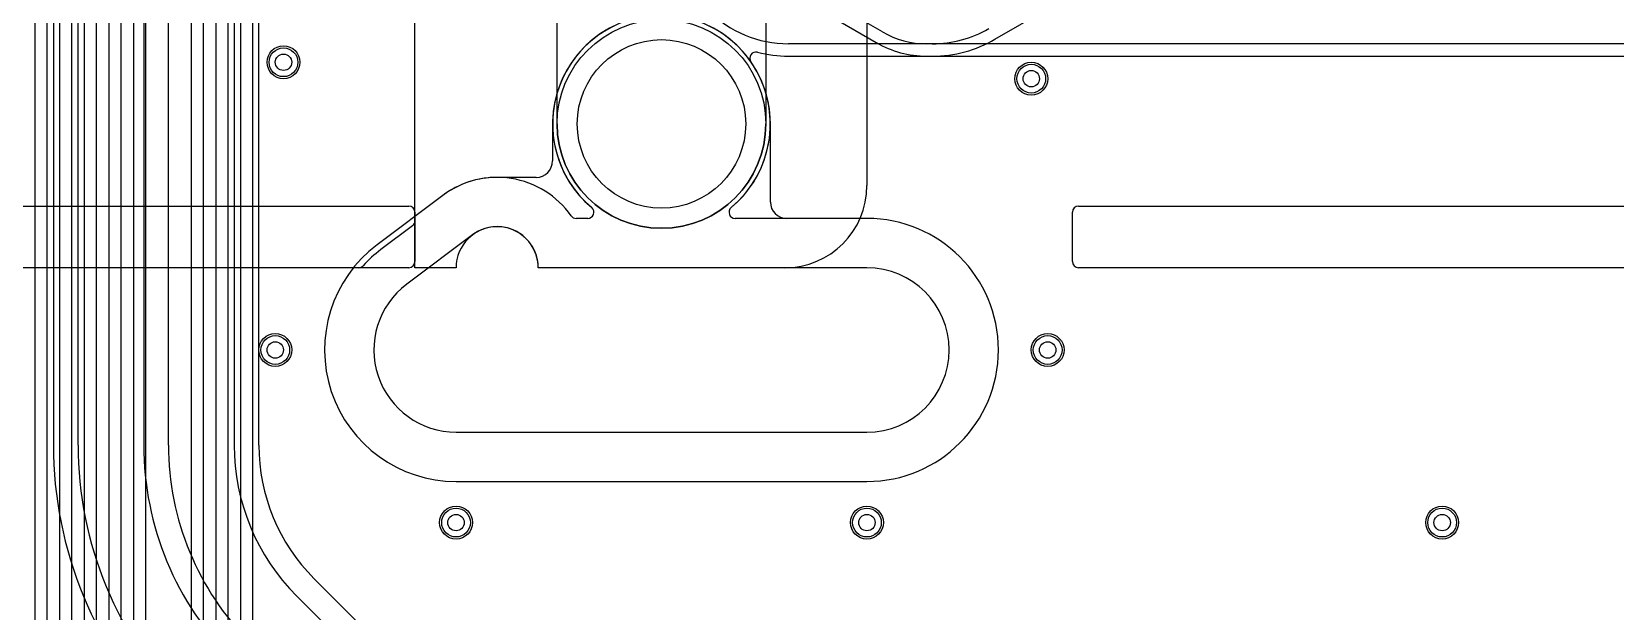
# Model space of a CAD drawing. Extents: x 0 to 57.1, y 0 to 59.8.
# Drawn here: x 9.84 to 29.11, y 20.32 to 27.37 of the extents above; entities that cross this region are included whole.
import ezdxf

# ---------------------------------------------------------------- set-up
doc = ezdxf.new("R2010")
doc.units = 0
for name, color, linetype in [('Hole', 1, 'CONTINUOUS'), ('L1', 3, 'CONTINUOUS'), ('L2', 3, 'CONTINUOUS'), ('L3', 3, 'CONTINUOUS'), ('L4', 3, 'CONTINUOUS'), ('Outline', 7, 'CONTINUOUS'), ('PartsArea-A', 111, 'CONTINUOUS'), ('PartsArea-B', 111, 'CONTINUOUS'), ('PartsSilk-A', 221, 'CONTINUOUS'), ('Resist-A', 2, 'CONTINUOUS'), ('Resist-B', 2, 'CONTINUOUS'), ('Silk-A', 140, 'CONTINUOUS')]:
    doc.layers.add(name, color=color, linetype=linetype)

msp = doc.modelspace()

# ---------------------------------------------------------------- linework, layer by layer
at = {"layer": 'Hole'}
for centre, radius in [((17.5, 26.25), 1.025), ((12.9, 27), 0.1), ((22, 26.8), 0.1), ((12.8, 23.5), 0.1), ((22.2, 23.5), 0.1), ((15, 21.4), 0.1), ((20, 21.4), 0.1), ((27, 21.4), 0.1)]:
    msp.add_circle(centre, radius, dxfattribs=at)
at = {"layer": 'L1'}
for p, q in [((10.09996, 36.575), (10.09996, 22.34264)), ((10.4, 22.34264), (10.4, 36.575)), ((11.2, 36.575), (11.2, 22.34264)), ((11.5, 22.34264), (11.5, 36.45)), ((12.3, 36.45), (12.3, 22.34264)), ((12.60004, 22.34264), (12.60004, 36.45)), ((16.17496, 26.25), (16.17496, 25.8)), ((18.82504, 25.3), (18.82504, 26.25)), ((15.97496, 25.6), (15.5, 25.6)), ((14.84, 25.38), (14.04, 24.78)), ((20, 25.1), (19.02504, 25.1)), ((15, 21.9), (20, 21.9)), ((14.87992, 19.11008), (13.27368, 20.71632)), ((13.06152, 20.50416), (14.66776, 18.89792))]:
    msp.add_line(p, q, dxfattribs=at)
for centre in [(12.9, 27), (22, 26.8), (12.8, 23.5), (22.2, 23.5), (15, 21.4), (20, 21.4), (27, 21.4)]:
    msp.add_circle(centre, 0.2, dxfattribs=at)
for centre, radius, start, end in [((17.5, 26.25), 1.32504, 0, 180), ((15.97496, 25.8), 0.2, -90, 0), ((15.5, 24.5), 1.1, 90, 126.869898), ((19.02504, 25.3), 0.2, 180, -90), ((20, 23.5), 1.6, -90, 90), ((15, 23.5), 1.6, 126.869898, -90), ((14.9, 22.34264), 4.80004, 180, -135), ((14.9, 22.34264), 4.5, 180, -135), ((14.9, 22.34264), 3.7, 180, -135), ((14.9, 22.34264), 3.4, 180, -135), ((14.9, 22.34264), 2.6, 180, -135), ((14.90002, 22.34264), 2.29998, 180, -135.000352)]:
    msp.add_arc(centre, radius, start, end, dxfattribs=at)
at = {"layer": 'L2'}
for p, q in [((21.55824, 27.27927), (25.53037, 29.57261)), ((9.875, 29.22728), (9.875, 5.95684)), ((10.025, 5.90193), (10.025, 29.22722)), ((10.175, 29.22722), (10.175, 5.90193)), ((10.325, 6.39278), (10.325, 29.22716)), ((10.475, 29.22716), (10.475, 6.39278)), ((10.625, 6.39281), (10.625, 29.22711)), ((10.775, 29.22711), (10.775, 6.39281)), ((10.925, 6.39282), (10.925, 29.22705)), ((11.075, 29.22705), (11.075, 6.39282)), ((11.22504, 6.39282), (11.22504, 29.22705)), ((11.77496, 28.15), (11.77496, 12.68777)), ((11.925, 12.68777), (11.925, 28.15)), ((12.075, 28.15), (12.075, 12.68777)), ((12.225, 12.68783), (12.225, 28.15)), ((12.375, 28.15), (12.375, 12.68783)), ((12.52504, 12.68783), (12.52504, 28.15)), ((20.79571, 27.22499), (19.04442, 27.22499)), ((19.04442, 27.07495), (20.79571, 27.07495)), ((14.84, 25.38), (14.04, 24.78)), ((16.60306, 25.1), (16.46177, 25.1)), ((20, 25.1), (18.39693, 25.1)), ((15, 21.9), (20, 21.9))]:
    msp.add_line(p, q, dxfattribs=at)
for centre in [(12.9, 27), (22, 26.8), (12.8, 23.5), (22.2, 23.5), (15, 21.4), (20, 21.4), (27, 21.4)]:
    msp.add_circle(centre, 0.2, dxfattribs=at)
for centre, radius, start, end in [((17.50002, 26.24998), 1.32504, 79.50657, -129.841613), ((19.04442, 28.59999), 1.375, -135, -90), ((20.79572, 28.59999), 1.375, -90.000417, -59.999933), ((20.79572, 28.59999), 1.52504, -90.000376, -59.999936), ((17.49999, 26.25001), 1.32505, -50.159882, 34.780396), ((18.6493, 27.04951), 0.075, 74.842706, -144.409039), ((19.04442, 28.59999), 1.52504, -104.254477, -90), ((15.5, 24.5), 1.1, 35.062172, 126.869898), ((16.46177, 25.175), 0.075, -144.934759, -90), ((16.60306, 25.175), 0.075, -90, 50.160196), ((18.39693, 25.175), 0.075, 129.839804, -90), ((20, 23.5), 1.6, -90, 90), ((15, 23.5), 1.6, 126.869898, -90)]:
    msp.add_arc(centre, radius, start, end, dxfattribs=at)
at = {"layer": 'L3'}
for p, q in [((14.84, 25.38), (14.04, 24.78)), ((16.60306, 25.1), (16.46177, 25.1)), ((20, 25.1), (18.39693, 25.1)), ((15, 21.9), (20, 21.9))]:
    msp.add_line(p, q, dxfattribs=at)
for centre in [(12.9, 27), (22, 26.8), (12.8, 23.5), (22.2, 23.5), (15, 21.4), (20, 21.4), (27, 21.4)]:
    msp.add_circle(centre, 0.2, dxfattribs=at)
for centre, radius, start, end in [((17.49999, 26.25002), 1.32505, -50.159882, -129.839177), ((15.5, 24.5), 1.1, 35.062172, 126.869898), ((16.46177, 25.175), 0.075, -144.934759, -90), ((16.60307, 25.175), 0.075, -90.007639, 50.160196), ((18.39693, 25.175), 0.075, 129.834911, -90), ((20, 23.5), 1.6, -90, 90), ((15, 23.5), 1.6, 126.869898, -90)]:
    msp.add_arc(centre, radius, start, end, dxfattribs=at)
at = {"layer": 'L4'}
for p, q in [((19.22667, 27.75154), (20.11427, 27.23909)), ((20.18929, 27.36902), (19.70775, 27.64704)), ((31.24873, 27.225), (20.72679, 27.225)), ((20.72679, 27.07496), (31.24873, 27.07496)), ((16.17496, 26.25), (16.17496, 25.8)), ((18.82504, 25.3), (18.82504, 26.25)), ((15.97496, 25.6), (15.5, 25.6)), ((14.84, 25.38), (14.04, 24.78)), ((20, 25.1), (19.02504, 25.1)), ((15, 21.9), (20, 21.9))]:
    msp.add_line(p, q, dxfattribs=at)
for centre in [(12.9, 27), (22, 26.8), (12.8, 23.5), (22.2, 23.5), (15, 21.4), (20, 21.4), (27, 21.4)]:
    msp.add_circle(centre, 0.2, dxfattribs=at)
for centre, radius, start, end in [((17.5, 26.25), 1.32504, 0, 180), ((20.72679, 28.3), 1.075, -119.999928, -90), ((20.72679, 28.3), 1.22504, -120.000135, -90), ((15.97496, 25.8), 0.2, -90, 0), ((15.5, 24.5), 1.1, 90, 126.869898), ((19.02504, 25.3), 0.2, 180, -90), ((20, 23.5), 1.6, -90, 90), ((15, 23.5), 1.6, 126.869898, -90)]:
    msp.add_arc(centre, radius, start, end, dxfattribs=at)
at = {"layer": 'Outline'}
for p, q in [((15.2, 24.9), (14.4, 24.3)), ((20, 24.5), (16, 24.5)), ((15, 22.5), (20, 22.5))]:
    msp.add_line(p, q, dxfattribs=at)
for centre, radius, start, end in [((15.5, 24.5), 0.5, 0, 126.869898), ((20, 23.5), 1, -90, 90), ((15, 23.5), 1, 126.869898, -90)]:
    msp.add_arc(centre, radius, start, end, dxfattribs=at)
at = {"layer": 'PartsArea-A'}
for p, q in [((14.5, 24.5), (14.5, 44.5)), ((20, 43.5), (20, 25.5)), ((15, 24.5), (14.5, 24.5)), ((19, 24.5), (16, 24.5))]:
    msp.add_line(p, q, dxfattribs=at)
for centre, radius, start, end in [((19, 25.5), 1, -90, 0), ((15.5, 24.5), 0.5, 0, 180)]:
    msp.add_arc(centre, radius, start, end, dxfattribs=at)
at = {"layer": 'PartsArea-B'}
for p, q in [((14.5, 24.5), (14.5, 44.5)), ((20, 43.5), (20, 25.5)), ((15, 24.5), (14.5, 24.5)), ((19, 24.5), (16, 24.5))]:
    msp.add_line(p, q, dxfattribs=at)
for centre, radius, start, end in [((19, 25.5), 1, -90, 0), ((15.5, 24.5), 0.5, 0, 180)]:
    msp.add_arc(centre, radius, start, end, dxfattribs=at)
at = {"layer": 'PartsSilk-A'}
for p, q in [((0.575, 25.25), (14.425, 25.25)), ((22.575, 25.25), (37.425, 25.25)), ((14.5, 25.175), (14.5, 24.575)), ((22.5, 24.575), (22.5, 25.175)), ((14.425, 24.5), (0.575, 24.5)), ((37.425, 24.5), (22.575, 24.5))]:
    msp.add_line(p, q, dxfattribs=at)
for centre, start, end in [((14.425, 25.175), 0, 90), ((22.575, 25.175), 90, 180), ((14.425, 24.575), -90, 0), ((22.575, 24.575), 180, -90)]:
    msp.add_arc(centre, 0.075, start, end, dxfattribs=at)
at = {"layer": 'Resist-A'}
for p, q in [((16.23, 26.25), (16.23, 27.5)), ((18.77, 27.5), (18.77, 26.25))]:
    msp.add_line(p, q, dxfattribs=at)
for centre, radius in [((17.5, 26.25), 1.27), ((12.9, 27), 0.175), ((22, 26.8), 0.175), ((12.8, 23.5), 0.175), ((22.2, 23.5), 0.175), ((15, 21.4), 0.175), ((20, 21.4), 0.175), ((27, 21.4), 0.175)]:
    msp.add_circle(centre, radius, dxfattribs=at)
msp.add_arc((17.5, 26.25), 1.27, 180, 0, dxfattribs=at)
at = {"layer": 'Resist-B'}
for p, q in [((16.23, 26.25), (16.23, 27.5)), ((18.77, 27.5), (18.77, 26.25))]:
    msp.add_line(p, q, dxfattribs=at)
for centre, radius in [((17.5, 26.25), 1.27), ((12.9, 27), 0.175), ((22, 26.8), 0.175), ((12.8, 23.5), 0.175), ((22.2, 23.5), 0.175), ((15, 21.4), 0.175), ((20, 21.4), 0.175), ((27, 21.4), 0.175)]:
    msp.add_circle(centre, radius, dxfattribs=at)
msp.add_arc((17.5, 26.25), 1.27, 180, 0, dxfattribs=at)
at = {"layer": 'Silk-A'}
for p, q in [((0.575, 25.25), (14.425, 25.25)), ((22.575, 25.25), (37.41984, 25.25)), ((14.5, 25.175), (14.5, 25.06938)), ((22.5, 24.575), (22.5, 25.175)), ((14.47, 25.00938), (14.0847, 24.7204)), ((13.81426, 24.5), (0.575, 24.5)), ((36.81426, 24.5), (22.575, 24.5))]:
    msp.add_line(p, q, dxfattribs=at)
for centre, radius, start, end in [((14.425, 25.175), 0.075, 0, 90), ((22.575, 25.175), 0.075, 90, 180), ((14.425, 25.06938), 0.075, -53.130102, 0), ((15, 23.5), 1.5255, 126.869898, 137.804329), ((13.81426, 24.575), 0.075, -90, -42.195587), ((22.575, 24.575), 0.075, 180, -90)]:
    msp.add_arc(centre, radius, start, end, dxfattribs=at)

doc.saveas('drawing.dxf')
